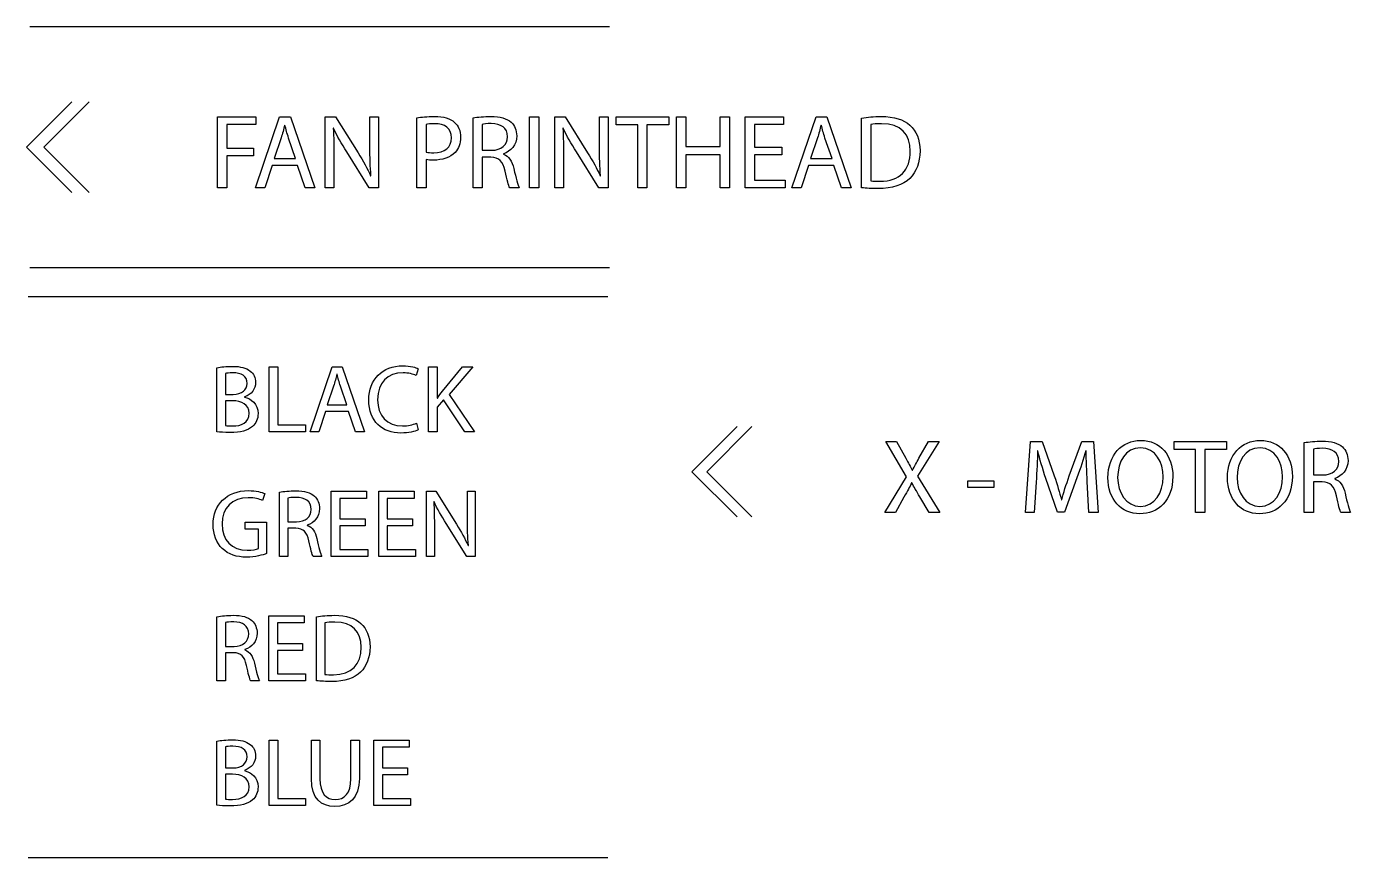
# Model space of a CAD drawing. Header units: millimetres. Extents: x 28 to 1378, y 89 to 912.
# Drawn here: x 1239 to 1292.2, y 335.3 to 368.7 of the extents above; entities that cross this region are included whole.
import ezdxf

# ---------------------------------------------------------------- set-up
doc = ezdxf.new("R2010")
doc.units = ezdxf.units.MM
doc.layers.add('TEXT', color=5, linetype='Continuous', true_color=0x0000ff)

msp = doc.modelspace()

# ---------------------------------------------------------------- linework, layer by layer
at = {"layer": 'TEXT', "color": 5, "true_color": 0x0000ff}
for points in [[(1239.109, 368.68), (1262.392, 368.68)], [(1240.791, 362.018), (1238.975, 363.835), (1240.791, 365.651)], [(1241.492, 362.018), (1239.675, 363.835), (1241.492, 365.651)], [(1246.651, 365.046), (1248.187, 365.046), (1248.187, 364.737), (1247.023, 364.737), (1247.023, 363.789), (1248.098, 363.789), (1248.098, 363.485), (1247.023, 363.485), (1247.023, 362.195), (1246.651, 362.195), (1246.651, 365.046), (1246.651, 365.046)], [(1248.848, 363.092), (1248.551, 362.195), (1248.171, 362.195), (1249.144, 365.046), (1249.584, 365.046), (1250.557, 362.195), (1250.164, 362.195), (1249.859, 363.092), (1248.848, 363.092), (1248.848, 363.092)], [(1250.977, 362.195), (1250.977, 365.046), (1251.383, 365.046), (1252.293, 363.604)], [(1252.771, 363.853), (1252.771, 365.046), (1253.118, 365.046), (1253.118, 362.195), (1252.746, 362.195), (1251.84, 363.642)], [(1255.028, 363.337), (1255.028, 362.195), (1254.66, 362.195), (1254.66, 365.012), (1254.66, 365.012)], [(1257.628, 363.43), (1257.281, 363.43), (1257.281, 362.195), (1256.913, 362.195), (1256.913, 365.008), (1256.913, 365.008)], [(1259.186, 365.046), (1259.558, 365.046), (1259.558, 362.194), (1259.186, 362.194), (1259.186, 365.046), (1259.186, 365.046)], [(1260.202, 362.195), (1260.202, 365.046), (1260.608, 365.046), (1261.517, 363.604)], [(1261.996, 363.853), (1261.996, 365.046), (1262.343, 365.046), (1262.343, 362.195), (1261.97, 362.195), (1261.065, 363.642)], [(1263.529, 364.733), (1262.661, 364.733), (1262.661, 365.046), (1264.773, 365.046), (1264.773, 364.733), (1263.901, 364.733), (1263.901, 362.195), (1263.529, 362.195), (1263.529, 364.733), (1263.529, 364.733)], [(1265.459, 365.046), (1265.459, 363.853), (1266.839, 363.853), (1266.839, 365.046), (1267.211, 365.046), (1267.211, 362.195), (1266.839, 362.195), (1266.839, 363.531), (1265.459, 363.531), (1265.459, 362.195), (1265.087, 362.195), (1265.087, 365.046), (1265.459, 365.046), (1265.459, 365.046)], [(1269.324, 363.531), (1268.219, 363.531), (1268.219, 362.503), (1269.455, 362.503), (1269.455, 362.195), (1267.847, 362.195), (1267.847, 365.046), (1269.391, 365.046), (1269.391, 364.737), (1268.219, 364.737), (1268.219, 363.836), (1269.324, 363.836), (1269.324, 363.531), (1269.324, 363.531)], [(1270.395, 363.092), (1270.099, 362.195), (1269.718, 362.195), (1270.691, 365.046), (1271.131, 365.046), (1272.105, 362.195), (1271.711, 362.195), (1271.406, 363.092), (1270.395, 363.092), (1270.395, 363.092)], [(1272.524, 362.203), (1272.524, 365.004), (1272.524, 365.004)], [(1249.356, 364.72), (1249.347, 364.72)], [(1251.312, 364.593), (1251.299, 364.59)], [(1255.028, 364.746), (1255.028, 363.638), (1255.028, 363.638)], [(1257.281, 364.75), (1257.281, 363.709), (1257.281, 363.709)], [(1260.536, 364.593), (1260.523, 364.59)], [(1270.903, 364.72), (1270.894, 364.72)], [(1272.893, 364.737), (1272.893, 362.482), (1272.893, 362.482)], [(1249.203, 364.204), (1248.924, 363.379), (1249.787, 363.379), (1249.787, 363.379)], [(1249.787, 363.379), (1249.504, 364.2)], [(1270.751, 364.204), (1270.471, 363.379), (1271.334, 363.379), (1271.334, 363.379)], [(1271.334, 363.379), (1271.051, 364.2)], [(1251.324, 363.413), (1251.324, 362.195), (1250.977, 362.195), (1250.977, 362.195)], [(1257.281, 363.709), (1257.657, 363.709)], [(1258.135, 363.565), (1258.135, 363.552)], [(1260.548, 363.413), (1260.548, 362.195), (1260.202, 362.195), (1260.202, 362.195)], [(1252.801, 362.677), (1252.813, 362.681)], [(1262.025, 362.677), (1262.038, 362.681)], [(1258.77, 362.195), (1258.389, 362.195)], [(1239.109, 358.993), (1262.392, 358.993)], [(1239.042, 357.832), (1262.325, 357.832)], [(1246.628, 352.401), (1246.628, 354.97), (1246.628, 354.97)], [(1248.728, 355.009), (1249.069, 355.009), (1249.069, 352.676), (1250.187, 352.676), (1250.187, 352.393), (1248.728, 352.393), (1248.728, 355.009), (1248.728, 355.009)], [(1250.986, 353.216), (1250.715, 352.393), (1250.365, 352.393), (1251.258, 355.009), (1251.661, 355.009), (1252.554, 352.393), (1252.193, 352.393), (1251.914, 353.216), (1250.986, 353.216), (1250.986, 353.216)], [(1254.712, 354.935), (1254.627, 354.659)], [(1255.131, 355.009), (1255.468, 355.009), (1255.468, 353.748), (1255.48, 353.748)], [(1255.686, 354.027), (1256.485, 355.009), (1256.904, 355.009), (1255.958, 353.899), (1256.978, 352.393), (1256.578, 352.393), (1255.721, 353.678), (1255.468, 353.39), (1255.468, 352.393), (1255.131, 352.393), (1255.131, 355.009), (1255.131, 355.009)], [(1246.966, 354.745), (1246.966, 353.899), (1246.966, 353.899)], [(1251.312, 354.237), (1251.056, 353.48), (1251.848, 353.48), (1251.848, 353.48)], [(1251.452, 354.71), (1251.444, 354.71)], [(1246.966, 353.899), (1247.273, 353.899)], [(1247.739, 353.801), (1247.739, 353.79)], [(1251.848, 353.48), (1251.588, 354.233)], [(1247.245, 353.646), (1246.966, 353.646), (1246.966, 352.649), (1246.966, 352.649)], [(1254.638, 352.746), (1254.704, 352.474), (1254.704, 352.474)], [(1267.518, 348.978), (1265.701, 350.795), (1267.518, 352.611)], [(1268.118, 348.978), (1266.302, 350.795), (1268.118, 352.611)], [(1274.223, 349.779), (1273.88, 349.152), (1273.458, 349.152), (1274.329, 350.595), (1273.491, 352.004), (1273.919, 352.004), (1274.295, 351.335)], [(1274.828, 351.335), (1275.213, 352.004), (1275.64, 352.004), (1274.773, 350.616), (1275.662, 349.152), (1275.234, 349.152), (1275.234, 349.152)], [(1279.536, 350.375), (1279.46, 349.152), (1279.109, 349.152), (1279.308, 352.004), (1279.778, 352.004), (1280.264, 350.625)], [(1279.6, 351.636), (1279.591, 351.636)], [(1280.865, 350.625), (1281.372, 352.004), (1281.842, 352.004), (1282.02, 349.152), (1281.656, 349.152), (1281.588, 350.405), (1281.588, 350.405)], [(1281.542, 351.636), (1281.533, 351.636)], [(1285.941, 351.691), (1285.074, 351.691), (1285.074, 352.004), (1287.185, 352.004), (1287.185, 351.691), (1286.313, 351.691), (1286.313, 349.152), (1285.941, 349.152), (1285.941, 351.691), (1285.941, 351.691)], [(1291.021, 350.388), (1290.674, 350.388), (1290.674, 349.153), (1290.306, 349.153), (1290.306, 351.966), (1290.306, 351.966)], [(1290.674, 351.708), (1290.674, 350.667), (1290.674, 350.667)], [(1274.557, 350.853), (1274.57, 350.853)], [(1281.174, 350.553), (1280.67, 349.169), (1280.391, 349.169), (1279.926, 350.527)], [(1290.674, 350.667), (1291.051, 350.667)], [(1291.529, 350.523), (1291.529, 350.511)], [(1252.574, 348.619), (1251.561, 348.619), (1251.561, 347.676), (1252.694, 347.676), (1252.694, 347.393), (1251.219, 347.393), (1251.219, 350.009), (1252.636, 350.009), (1252.636, 349.726), (1251.561, 349.726), (1251.561, 348.899), (1252.574, 348.899), (1252.574, 348.619), (1252.574, 348.619)], [(1254.483, 348.619), (1253.47, 348.619), (1253.47, 347.676), (1254.603, 347.676), (1254.603, 347.393), (1253.128, 347.393), (1253.128, 350.009), (1254.545, 350.009), (1254.545, 349.726), (1253.47, 349.726), (1253.47, 348.899), (1254.483, 348.899), (1254.483, 348.619), (1254.483, 348.619)], [(1255.041, 347.393), (1255.041, 350.009), (1255.414, 350.009), (1256.249, 348.685)], [(1256.687, 348.914), (1256.687, 350.009), (1257.005, 350.009), (1257.005, 347.393), (1256.664, 347.393), (1255.833, 348.72)], [(1274.541, 350.345), (1274.532, 350.345)], [(1276.793, 350.43), (1277.838, 350.43), (1277.838, 350.159), (1276.793, 350.159), (1276.793, 350.43), (1276.793, 350.43)], [(1248.546, 349.915), (1248.46, 349.64)], [(1249.791, 348.526), (1249.473, 348.526), (1249.473, 347.393), (1249.136, 347.393), (1249.136, 349.974), (1249.136, 349.974)], [(1249.473, 349.737), (1249.473, 348.782), (1249.473, 348.782)], [(1255.348, 349.594), (1255.336, 349.589)], [(1275.234, 349.152), (1274.867, 349.783)], [(1280.552, 349.664), (1280.56, 349.664)], [(1292.163, 349.153), (1291.783, 349.153)], [(1248.29, 347.715), (1248.29, 348.494), (1247.762, 348.494), (1247.762, 348.766), (1248.623, 348.766), (1248.623, 347.509), (1248.623, 347.509)], [(1249.473, 348.782), (1249.819, 348.782)], [(1250.257, 348.65), (1250.257, 348.639)], [(1255.36, 348.511), (1255.36, 347.393), (1255.041, 347.393), (1255.041, 347.393)], [(1250.84, 347.393), (1250.49, 347.393)], [(1256.714, 347.835), (1256.726, 347.839)], [(1247.284, 343.526), (1246.966, 343.526), (1246.966, 342.393), (1246.628, 342.393), (1246.628, 344.974), (1246.628, 344.974)], [(1246.966, 344.737), (1246.966, 343.782), (1246.966, 343.782)], [(1250.067, 343.619), (1249.054, 343.619), (1249.054, 342.676), (1250.187, 342.676), (1250.187, 342.393), (1248.712, 342.393), (1248.712, 345.009), (1250.129, 345.009), (1250.129, 344.725), (1249.054, 344.725), (1249.054, 343.898), (1250.067, 343.898), (1250.067, 343.619), (1250.067, 343.619)], [(1250.625, 342.401), (1250.625, 344.97), (1250.625, 344.97)], [(1250.963, 344.725), (1250.963, 342.657), (1250.963, 342.657)], [(1246.966, 343.782), (1247.312, 343.782)], [(1247.75, 343.65), (1247.75, 343.638)], [(1248.332, 342.393), (1247.983, 342.393)], [(1246.628, 337.401), (1246.628, 339.97), (1246.628, 339.97)], [(1248.728, 340.009), (1249.069, 340.009), (1249.069, 337.676), (1250.187, 337.676), (1250.187, 337.393), (1248.728, 337.393), (1248.728, 340.009), (1248.728, 340.009)], [(1250.42, 338.468), (1250.42, 340.009), (1250.761, 340.009), (1250.761, 340.009)], [(1250.761, 340.009), (1250.761, 338.456)], [(1252.007, 338.456), (1252.007, 340.009), (1252.349, 340.009), (1252.349, 338.479)], [(1254.285, 338.619), (1253.272, 338.619), (1253.272, 337.676), (1254.405, 337.676), (1254.405, 337.393), (1252.93, 337.393), (1252.93, 340.009), (1254.347, 340.009), (1254.347, 339.726), (1253.272, 339.726), (1253.272, 338.899), (1254.285, 338.899), (1254.285, 338.619), (1254.285, 338.619)], [(1246.966, 339.745), (1246.966, 338.899), (1246.966, 338.899)], [(1246.966, 338.899), (1247.273, 338.899)], [(1247.245, 338.647), (1246.966, 338.647), (1246.966, 337.649), (1246.966, 337.649)], [(1247.739, 338.801), (1247.739, 338.79)], [(1239.042, 335.3), (1262.325, 335.3)]]:
    msp.add_lwpolyline(points, dxfattribs=at)
for points in [[(1254.66, 365.012), (1254.838, 365.042), (1255.071, 365.067), (1255.367, 365.067)], [(1255.367, 365.067), (1255.731, 365.067), (1255.997, 364.983), (1256.166, 364.83)], [(1256.913, 365.008), (1257.099, 365.042), (1257.369, 365.067), (1257.619, 365.067)], [(1257.619, 365.067), (1258.013, 365.067), (1258.271, 364.991), (1258.444, 364.835)], [(1272.524, 365.004), (1272.749, 365.042), (1273.015, 365.068), (1273.307, 365.068)], [(1273.307, 365.068), (1273.836, 365.068), (1274.213, 364.941), (1274.462, 364.712)], [(1249.347, 364.72), (1249.305, 364.555), (1249.263, 364.378), (1249.203, 364.204)], [(1249.504, 364.2), (1249.44, 364.386), (1249.398, 364.555), (1249.356, 364.72)], [(1251.299, 364.59), (1251.32, 364.23), (1251.324, 363.887), (1251.324, 363.413)], [(1251.84, 363.642), (1251.642, 363.959), (1251.451, 364.285), (1251.312, 364.593)], [(1255.375, 364.776), (1255.214, 364.776), (1255.092, 364.763), (1255.028, 364.746)], [(1256.048, 364.213), (1256.048, 364.593), (1255.777, 364.776), (1255.375, 364.776)], [(1256.166, 364.83), (1256.319, 364.695), (1256.416, 364.487), (1256.416, 364.234)], [(1257.645, 364.78), (1257.467, 364.78), (1257.344, 364.767), (1257.281, 364.75)], [(1258.3, 364.251), (1258.3, 364.619), (1258.034, 364.78), (1257.645, 364.78)], [(1258.444, 364.835), (1258.584, 364.707), (1258.668, 364.513), (1258.668, 364.289)], [(1260.523, 364.59), (1260.544, 364.23), (1260.548, 363.887), (1260.548, 363.413)], [(1261.065, 363.642), (1260.866, 363.959), (1260.676, 364.285), (1260.536, 364.593)], [(1270.894, 364.72), (1270.852, 364.555), (1270.81, 364.378), (1270.751, 364.204)], [(1271.051, 364.2), (1270.987, 364.386), (1270.945, 364.555), (1270.903, 364.72)], [(1273.325, 364.775), (1273.134, 364.775), (1272.99, 364.758), (1272.893, 364.737)], [(1274.479, 363.675), (1274.484, 364.348), (1274.103, 364.775), (1273.325, 364.775)], [(1274.462, 364.712), (1274.72, 364.479), (1274.869, 364.149), (1274.869, 363.688)], [(1252.813, 362.681), (1252.78, 363.062), (1252.771, 363.409), (1252.771, 363.853)], [(1255.333, 363.608), (1255.777, 363.608), (1256.048, 363.828), (1256.048, 364.213)], [(1256.416, 364.234), (1256.416, 363.976), (1256.34, 363.773), (1256.196, 363.624)], [(1257.657, 363.709), (1258.051, 363.709), (1258.3, 363.925), (1258.3, 364.251)], [(1258.668, 364.289), (1258.668, 363.916), (1258.431, 363.667), (1258.135, 363.565)], [(1262.038, 362.681), (1262.004, 363.062), (1261.996, 363.409), (1261.996, 363.853)], [(1252.293, 363.604), (1252.501, 363.269), (1252.67, 362.969), (1252.801, 362.677)], [(1255.028, 363.638), (1255.108, 363.616), (1255.21, 363.608), (1255.333, 363.608)], [(1255.324, 363.311), (1255.214, 363.311), (1255.113, 363.316), (1255.028, 363.337)], [(1256.196, 363.624), (1255.997, 363.417), (1255.684, 363.311), (1255.324, 363.311)], [(1258.203, 362.875), (1258.118, 363.269), (1257.962, 363.417), (1257.628, 363.43)], [(1258.135, 363.552), (1258.351, 363.476), (1258.482, 363.273), (1258.55, 362.977)], [(1261.517, 363.604), (1261.725, 363.269), (1261.894, 362.969), (1262.025, 362.677)], [(1273.265, 362.465), (1274.056, 362.465), (1274.479, 362.905), (1274.479, 363.675)], [(1274.869, 363.688), (1274.869, 363.223), (1274.72, 362.842), (1274.458, 362.58)], [(1258.389, 362.195), (1258.342, 362.279), (1258.279, 362.52), (1258.203, 362.875)], [(1258.55, 362.977), (1258.643, 362.579), (1258.711, 362.304), (1258.77, 362.195)], [(1272.893, 362.482), (1272.986, 362.469), (1273.121, 362.465), (1273.265, 362.465)], [(1274.458, 362.58), (1274.187, 362.313), (1273.747, 362.169), (1273.193, 362.169)], [(1273.193, 362.169), (1272.927, 362.169), (1272.711, 362.182), (1272.524, 362.203)], [(1246.628, 354.97), (1246.776, 355.005), (1247.013, 355.028), (1247.245, 355.028)], [(1247.265, 354.768), (1247.11, 354.768), (1247.021, 354.756), (1246.966, 354.745)], [(1247.245, 355.028), (1247.583, 355.028), (1247.8, 354.97), (1247.96, 354.838)], [(1247.836, 354.341), (1247.836, 354.644), (1247.607, 354.768), (1247.265, 354.768)], [(1247.96, 354.838), (1248.096, 354.737), (1248.181, 354.582), (1248.181, 354.376)], [(1252.725, 353.677), (1252.725, 354.5), (1253.28, 355.051), (1254.091, 355.051)], [(1254.103, 354.768), (1253.489, 354.768), (1253.082, 354.376), (1253.082, 353.689)], [(1254.091, 355.051), (1254.413, 355.051), (1254.622, 354.981), (1254.712, 354.935)], [(1254.627, 354.659), (1254.502, 354.721), (1254.32, 354.768), (1254.103, 354.768)], [(1247.273, 353.899), (1247.626, 353.899), (1247.836, 354.089), (1247.836, 354.341)], [(1248.181, 354.376), (1248.181, 354.119), (1248.01, 353.898), (1247.739, 353.801)], [(1251.444, 354.71), (1251.405, 354.559), (1251.367, 354.396), (1251.312, 354.237)], [(1251.588, 354.233), (1251.53, 354.403), (1251.491, 354.559), (1251.452, 354.71)], [(1247.739, 353.79), (1247.987, 353.732), (1248.278, 353.526), (1248.278, 353.138)], [(1255.48, 353.748), (1255.55, 353.849), (1255.62, 353.942), (1255.686, 354.027)], [(1247.921, 353.142), (1247.921, 353.495), (1247.614, 353.646), (1247.245, 353.646)], [(1254.013, 352.35), (1253.276, 352.35), (1252.725, 352.816), (1252.725, 353.677)], [(1253.082, 353.689), (1253.082, 353.045), (1253.45, 352.637), (1254.083, 352.637)], [(1246.966, 352.649), (1247.036, 352.637), (1247.129, 352.633), (1247.25, 352.633)], [(1247.25, 352.633), (1247.599, 352.633), (1247.921, 352.761), (1247.921, 353.142)], [(1248.278, 353.138), (1248.278, 352.913), (1248.189, 352.738), (1248.053, 352.614)], [(1254.083, 352.637), (1254.293, 352.637), (1254.502, 352.68), (1254.638, 352.746)], [(1247.152, 352.369), (1246.919, 352.369), (1246.741, 352.385), (1246.628, 352.401)], [(1248.053, 352.614), (1247.874, 352.447), (1247.579, 352.369), (1247.152, 352.369)], [(1254.704, 352.474), (1254.584, 352.412), (1254.332, 352.35), (1254.013, 352.35)], [(1279.591, 351.636), (1279.583, 351.28), (1279.562, 350.807), (1279.536, 350.375)], [(1279.926, 350.527), (1279.79, 350.934), (1279.68, 351.298), (1279.6, 351.636)], [(1281.533, 351.636), (1281.432, 351.306), (1281.317, 350.946), (1281.174, 350.553)], [(1281.588, 350.405), (1281.567, 350.802), (1281.542, 351.285), (1281.542, 351.636)], [(1282.419, 350.557), (1282.419, 351.463), (1282.978, 352.055), (1283.739, 352.055)], [(1283.727, 351.754), (1283.113, 351.754), (1282.809, 351.188), (1282.809, 350.566)], [(1284.636, 350.591), (1284.636, 351.162), (1284.34, 351.754), (1283.727, 351.754)], [(1283.739, 352.055), (1284.522, 352.055), (1285.025, 351.458), (1285.025, 350.608)], [(1287.22, 350.557), (1287.22, 351.463), (1287.779, 352.055), (1288.54, 352.055)], [(1288.527, 351.754), (1287.914, 351.754), (1287.609, 351.188), (1287.609, 350.566)], [(1289.437, 350.591), (1289.437, 351.162), (1289.141, 351.754), (1288.527, 351.754)], [(1288.54, 352.055), (1289.323, 352.055), (1289.826, 351.458), (1289.826, 350.608)], [(1290.306, 351.966), (1290.492, 352), (1290.763, 352.025), (1291.012, 352.025)], [(1291.038, 351.738), (1290.86, 351.738), (1290.737, 351.725), (1290.674, 351.708)], [(1291.012, 352.025), (1291.406, 352.025), (1291.664, 351.949), (1291.838, 351.793)], [(1291.694, 351.209), (1291.694, 351.577), (1291.427, 351.738), (1291.038, 351.738)], [(1291.838, 351.793), (1291.977, 351.666), (1292.062, 351.471), (1292.062, 351.247)], [(1274.295, 351.335), (1274.401, 351.149), (1274.481, 351.005), (1274.557, 350.853)], [(1274.57, 350.853), (1274.651, 351.022), (1274.723, 351.154), (1274.828, 351.335)], [(1291.051, 350.667), (1291.444, 350.667), (1291.694, 350.883), (1291.694, 351.209)], [(1292.062, 351.247), (1292.062, 350.875), (1291.825, 350.625), (1291.529, 350.523)], [(1280.264, 350.625), (1280.383, 350.273), (1280.475, 349.961), (1280.552, 349.664)], [(1280.56, 349.664), (1280.636, 349.952), (1280.738, 350.265), (1280.865, 350.625)], [(1283.701, 349.106), (1282.944, 349.106), (1282.419, 349.694), (1282.419, 350.557)], [(1282.809, 350.566), (1282.809, 349.952), (1283.138, 349.406), (1283.723, 349.406)], [(1285.025, 350.608), (1285.025, 349.63), (1284.429, 349.106), (1283.701, 349.106)], [(1283.723, 349.406), (1284.306, 349.406), (1284.636, 349.944), (1284.636, 350.591)], [(1288.502, 349.106), (1287.745, 349.106), (1287.22, 349.694), (1287.22, 350.557)], [(1287.609, 350.566), (1287.609, 349.952), (1287.939, 349.406), (1288.523, 349.406)], [(1289.826, 350.608), (1289.826, 349.63), (1289.23, 349.106), (1288.502, 349.106)], [(1288.523, 349.406), (1289.107, 349.406), (1289.437, 349.944), (1289.437, 350.591)], [(1246.474, 348.685), (1246.474, 349.465), (1247.013, 350.036), (1247.89, 350.036)], [(1247.89, 350.036), (1248.193, 350.036), (1248.433, 349.969), (1248.546, 349.915)], [(1249.136, 349.974), (1249.306, 350.005), (1249.555, 350.028), (1249.784, 350.028)], [(1249.784, 350.028), (1250.145, 350.028), (1250.381, 349.958), (1250.54, 349.815)], [(1274.532, 350.345), (1274.452, 350.18), (1274.367, 350.028), (1274.223, 349.779)], [(1274.867, 349.783), (1274.718, 350.024), (1274.629, 350.18), (1274.541, 350.345)], [(1291.596, 349.834), (1291.512, 350.227), (1291.355, 350.375), (1291.021, 350.388)], [(1291.529, 350.511), (1291.744, 350.435), (1291.876, 350.231), (1291.943, 349.935)], [(1247.882, 349.752), (1247.245, 349.752), (1246.83, 349.356), (1246.83, 348.7)], [(1248.46, 349.64), (1248.321, 349.706), (1248.146, 349.752), (1247.882, 349.752)], [(1249.807, 349.764), (1249.644, 349.764), (1249.531, 349.752), (1249.473, 349.737)], [(1250.408, 349.279), (1250.408, 349.617), (1250.164, 349.764), (1249.807, 349.764)], [(1250.54, 349.815), (1250.668, 349.698), (1250.746, 349.52), (1250.746, 349.314)], [(1255.336, 349.589), (1255.356, 349.26), (1255.36, 348.945), (1255.36, 348.511)], [(1255.833, 348.72), (1255.651, 349.011), (1255.476, 349.31), (1255.348, 349.594)], [(1291.783, 349.153), (1291.736, 349.237), (1291.672, 349.479), (1291.596, 349.834)], [(1291.943, 349.935), (1292.036, 349.538), (1292.104, 349.262), (1292.163, 349.153)], [(1249.819, 348.782), (1250.179, 348.782), (1250.408, 348.98), (1250.408, 349.279)], [(1250.746, 349.314), (1250.746, 348.972), (1250.529, 348.743), (1250.257, 348.65)], [(1246.838, 347.711), (1246.613, 347.928), (1246.474, 348.277), (1246.474, 348.685)], [(1246.83, 348.7), (1246.83, 348.037), (1247.226, 347.645), (1247.839, 347.645)], [(1250.319, 348.018), (1250.242, 348.378), (1250.098, 348.515), (1249.791, 348.526)], [(1250.257, 348.639), (1250.455, 348.569), (1250.576, 348.383), (1250.637, 348.111)], [(1256.249, 348.685), (1256.439, 348.378), (1256.594, 348.103), (1256.714, 347.835)], [(1256.726, 347.839), (1256.695, 348.188), (1256.687, 348.507), (1256.687, 348.914)], [(1250.49, 347.393), (1250.447, 347.47), (1250.389, 347.691), (1250.319, 348.018)], [(1250.637, 348.111), (1250.723, 347.746), (1250.785, 347.494), (1250.84, 347.393)], [(1247.816, 347.366), (1247.42, 347.366), (1247.094, 347.466), (1246.838, 347.711)], [(1248.623, 347.509), (1248.472, 347.451), (1248.169, 347.366), (1247.816, 347.366)], [(1247.839, 347.645), (1248.061, 347.645), (1248.212, 347.676), (1248.29, 347.715)], [(1246.628, 344.974), (1246.8, 345.005), (1247.048, 345.028), (1247.277, 345.028)], [(1247.3, 344.764), (1247.137, 344.764), (1247.024, 344.752), (1246.966, 344.737)], [(1247.277, 345.028), (1247.638, 345.028), (1247.874, 344.958), (1248.034, 344.815)], [(1247.901, 344.279), (1247.901, 344.616), (1247.657, 344.764), (1247.3, 344.764)], [(1248.034, 344.815), (1248.162, 344.698), (1248.239, 344.52), (1248.239, 344.314)], [(1250.625, 344.97), (1250.831, 345.005), (1251.076, 345.028), (1251.343, 345.028)], [(1251.359, 344.76), (1251.184, 344.76), (1251.052, 344.745), (1250.963, 344.725)], [(1251.343, 345.028), (1251.829, 345.028), (1252.174, 344.912), (1252.403, 344.702)], [(1252.419, 343.751), (1252.422, 344.368), (1252.073, 344.76), (1251.359, 344.76)], [(1252.403, 344.702), (1252.64, 344.489), (1252.776, 344.186), (1252.776, 343.763)], [(1247.312, 343.782), (1247.673, 343.782), (1247.901, 343.98), (1247.901, 344.279)], [(1248.239, 344.314), (1248.239, 343.972), (1248.022, 343.743), (1247.75, 343.65)], [(1247.75, 343.638), (1247.948, 343.569), (1248.068, 343.382), (1248.131, 343.111)], [(1251.305, 342.641), (1252.03, 342.641), (1252.419, 343.045), (1252.419, 343.751)], [(1252.776, 343.763), (1252.776, 343.336), (1252.64, 342.987), (1252.399, 342.746)], [(1247.812, 343.018), (1247.735, 343.378), (1247.591, 343.514), (1247.284, 343.526)], [(1248.131, 343.111), (1248.216, 342.746), (1248.278, 342.494), (1248.332, 342.393)], [(1247.983, 342.393), (1247.94, 342.47), (1247.882, 342.691), (1247.812, 343.018)], [(1250.963, 342.657), (1251.048, 342.645), (1251.173, 342.641), (1251.305, 342.641)], [(1252.399, 342.746), (1252.151, 342.501), (1251.747, 342.369), (1251.239, 342.369)], [(1251.239, 342.369), (1250.994, 342.369), (1250.796, 342.381), (1250.625, 342.401)], [(1246.628, 339.97), (1246.776, 340.005), (1247.013, 340.028), (1247.245, 340.028)], [(1247.245, 340.028), (1247.583, 340.028), (1247.8, 339.97), (1247.96, 339.838)], [(1247.265, 339.768), (1247.11, 339.768), (1247.021, 339.757), (1246.966, 339.745)], [(1247.836, 339.341), (1247.836, 339.644), (1247.607, 339.768), (1247.265, 339.768)], [(1248.181, 339.376), (1248.181, 339.12), (1248.01, 338.899), (1247.739, 338.801)], [(1247.96, 339.838), (1248.096, 339.737), (1248.181, 339.582), (1248.181, 339.376)], [(1247.273, 338.899), (1247.626, 338.899), (1247.836, 339.089), (1247.836, 339.341)], [(1247.921, 338.142), (1247.921, 338.495), (1247.614, 338.647), (1247.245, 338.647)], [(1247.739, 338.79), (1247.987, 338.732), (1248.278, 338.526), (1248.278, 338.138)], [(1251.359, 337.35), (1250.824, 337.35), (1250.42, 337.653), (1250.42, 338.468)], [(1250.761, 338.456), (1250.761, 337.874), (1251.021, 337.626), (1251.371, 337.626)], [(1252.349, 338.479), (1252.349, 337.676), (1251.926, 337.35), (1251.359, 337.35)], [(1251.371, 337.626), (1251.755, 337.626), (1252.007, 337.881), (1252.007, 338.456)], [(1247.25, 337.633), (1247.599, 337.633), (1247.921, 337.762), (1247.921, 338.142)], [(1248.278, 338.138), (1248.278, 337.913), (1248.189, 337.738), (1248.053, 337.614)], [(1247.152, 337.37), (1246.919, 337.37), (1246.741, 337.385), (1246.628, 337.401)], [(1246.966, 337.649), (1247.036, 337.638), (1247.129, 337.633), (1247.25, 337.633)], [(1248.053, 337.614), (1247.874, 337.447), (1247.579, 337.37), (1247.152, 337.37)]]:
    msp.add_open_spline(points, degree=3, dxfattribs=at)

doc.saveas('drawing.dxf')
